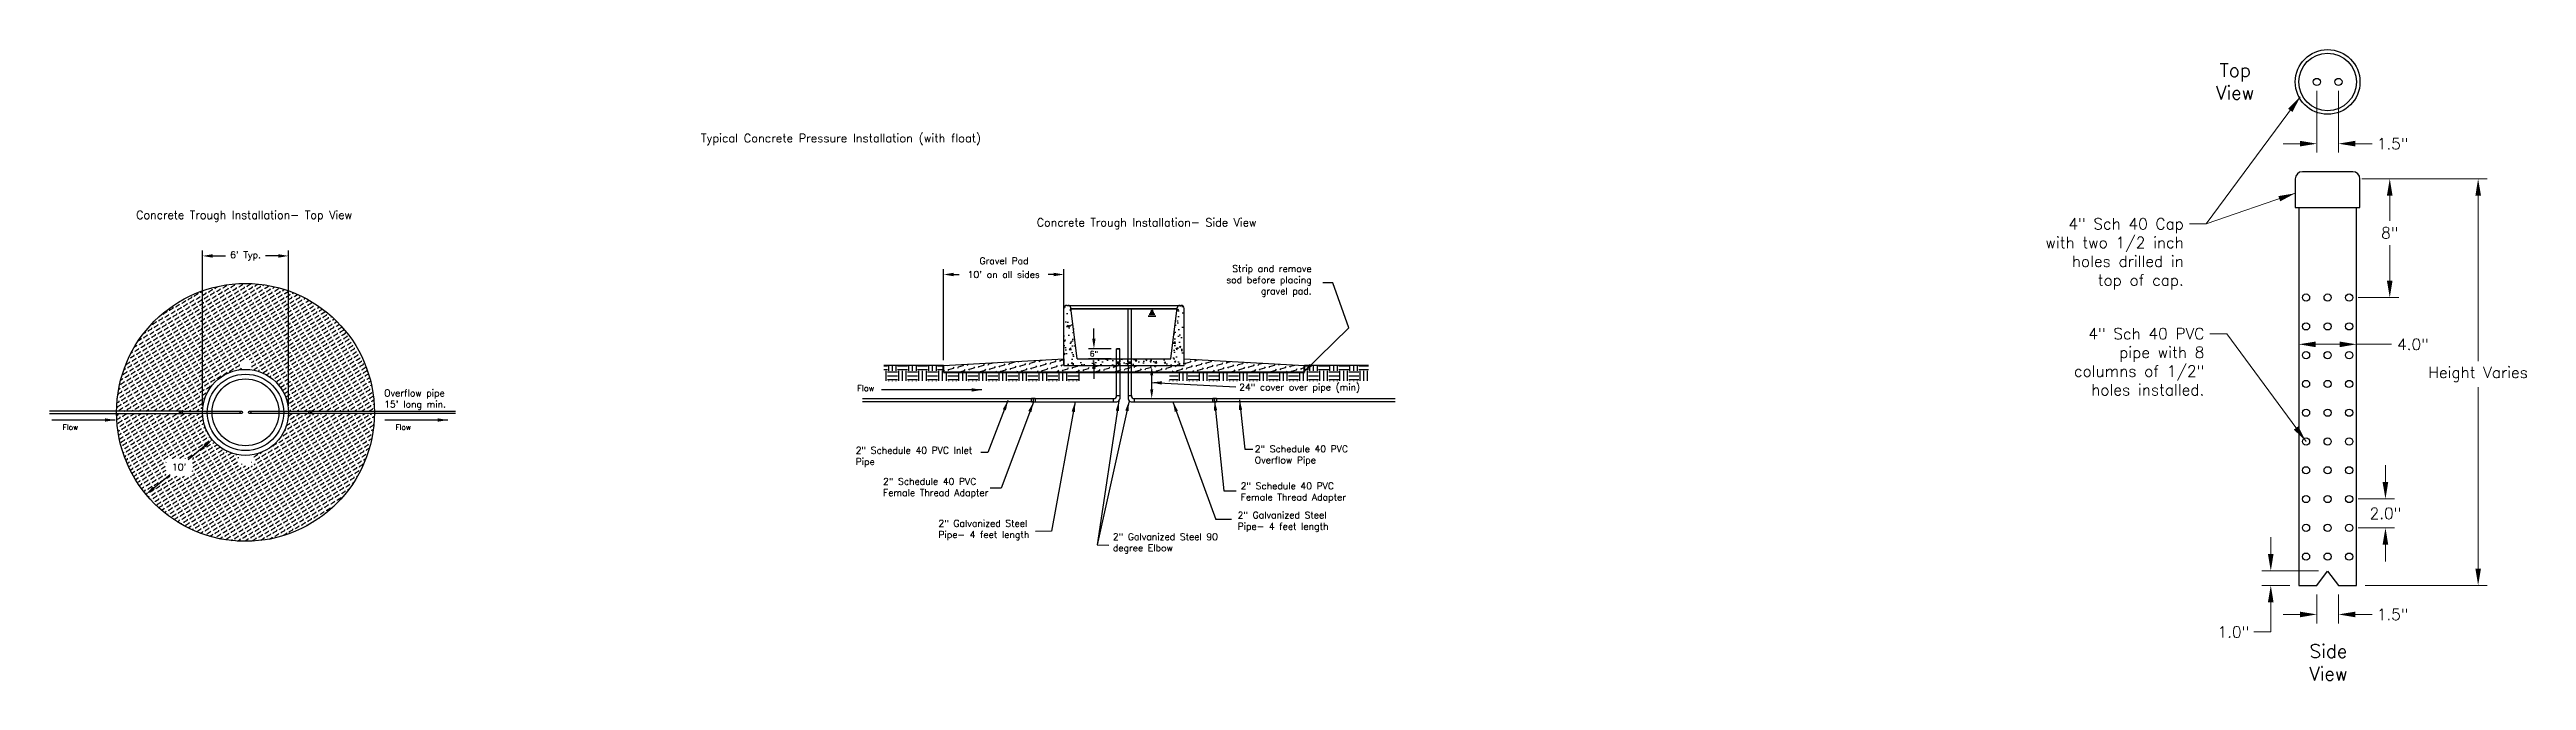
# Model space of a CAD drawing. Header units: inches. Extents: x -3 to 169, y -3 to 41.
import ezdxf

# ---------------------------------------------------------------- set-up
doc = ezdxf.new("R2010")
doc.units = ezdxf.units.IN
doc.header["$MEASUREMENT"] = 0
for name, color, linetype, lineweight in [('2.Text.User', 7, 'Continuous', 18), ('Geotextile', 114, 'Continuous', 50), ('Waterline', 5, 'Continuous', 35)]:
    doc.layers.add(name, color=color, linetype=linetype, lineweight=lineweight)
for name, color, linetype in [('Gravel', 65, 'Continuous'), ('Gravel Hatch', 254, 'Continuous'), ('Ground', 252, 'Continuous'), ('Overflow Screen', 7, 'Continuous'), ('Pipe_Galv', 175, 'Continuous'), ('Pipe_Plastic', 7, 'Continuous'), ('Trough', 7, 'Continuous')]:
    doc.layers.add(name, color=color, linetype=linetype)
doc.styles.add('006xB.Note A', font='romans.shx', dxfattribs={"height": 0.378})
doc.styles.add('006xB.Note B', font='romans.shx', dxfattribs={"height": 0.468})
doc.styles.add('006xB.Subtitle', font='romans.shx', dxfattribs={"height": 0.564})
doc.styles.add('010xB.Note B', font='romans.shx', dxfattribs={"height": 0.78})
doc.styles.add('010xSubtitle', font='romans.shx', dxfattribs={"height": 0.94})
doc.styles.add('Notes B', font='romans.shx', dxfattribs={"height": 0.078})
doc.dimstyles.new('006xB.Dim A', dxfattribs={"dimtxt": 0.378, "dimasz": 0.702, "dimexe": 0.375, "dimexo": 0.375, "dimgap": 0.234, "dimtad": 0, "dimtih": 1, "dimtoh": 1, "dimdec": 4, "dimzin": 0, "dimdsep": 46, "dimtxsty": '006xB.Note A', "dimcen": 0.702, "dimadec": 0, "dimazin": 0, "dimtfac": 1, "dimtdec": 4, "dimtofl": 0, "dimtmove": 0, "dimatfit": 3, "dimfxl": 0, "dimtolj": 1, "dimtzin": 0, "dimarcsym": 0})
doc.dimstyles.new('006xB.Dim B', dxfattribs={"dimtxt": 0.468, "dimasz": 0.702, "dimexe": 0.375, "dimexo": 0.375, "dimgap": 0.234, "dimtad": 0, "dimtih": 1, "dimtoh": 1, "dimdec": 4, "dimzin": 0, "dimdsep": 46, "dimtxsty": '006xB.Note B', "dimcen": 0.702, "dimadec": 0, "dimazin": 0, "dimtfac": 1, "dimtdec": 4, "dimtofl": 0, "dimtmove": 0, "dimatfit": 3, "dimfxl": 0, "dimtolj": 1, "dimtzin": 0, "dimarcsym": 0})
doc.dimstyles.new('010xB.Dim B', dxfattribs={"dimtxt": 0.78, "dimasz": 1.17, "dimexe": 0.625, "dimexo": 0.625, "dimgap": 0.39, "dimtad": 0, "dimtih": 1, "dimtoh": 1, "dimdec": 1, "dimzin": 0, "dimdsep": 46, "dimtxsty": '010xB.Note B', "dimcen": 1.17, "dimclrd": 256, "dimclre": 256, "dimclrt": 256, "dimadec": 0, "dimazin": 0, "dimtfac": 1, "dimtdec": 1, "dimtofl": 0, "dimtmove": 0, "dimatfit": 3, "dimfxl": 0, "dimtolj": 1, "dimtzin": 0, "dimlwd": -1, "dimlwe": -1, "dimarcsym": 0})

# ---------------------------------------------------------------- blocks, each defined once
blk = doc.blocks.new('*D5')
at = {"layer": 'Defpoints', "color": 0}
for p in [(58.88, 25.62), (58.88, 19.28), (67.24, 19.76)]:
    blk.add_point(p, dxfattribs=at)
at = {"layer": 'Pipe_Plastic', "color": 0, "lineweight": -2}
for p, q in [((58.88, 19.66), (58.88, 25.99)), ((67.24, 20.14), (67.24, 25.99)), ((59.58, 25.62), (59.97, 25.62)), ((66.54, 25.62), (66.14, 25.62))]:
    blk.add_line(p, q, dxfattribs=at)
at = {"layer": 'Pipe_Plastic', "color": 0}
for points in [[(59.58, 25.74), (59.58, 25.5), (58.88, 25.62)], [(66.54, 25.74), (66.54, 25.5), (67.24, 25.62)]]:
    blk.add_solid(points, dxfattribs=at)
at = {"layer": 'Pipe_Plastic', "color": 0, "insert": (63.06, 25.62), "char_height": 0.468, "attachment_point": 5, "style": '006xB.Note B'}
blk.add_mtext("\\A1;10' on all sides", dxfattribs=at)
blk = doc.blocks.new('*D7')
at = {"layer": '2.Text.User', "color": 0, "lineweight": -2}
for p, q in [((7.37, 16.49), (7.37, 27.29)), ((8.07, 26.91), (8.96, 26.91)), ((12.64, 26.91), (11.75, 26.91)), ((13.34, 16.49), (13.34, 27.29))]:
    blk.add_line(p, q, dxfattribs=at)
at = {"layer": '2.Text.User', "color": 0}
for points in [[(8.07, 27.03), (8.07, 26.79), (7.37, 26.91)], [(12.64, 27.03), (12.64, 26.79), (13.34, 26.91)]]:
    blk.add_solid(points, dxfattribs=at)
at = {"layer": 'Defpoints', "color": 0}
for p in [(7.37, 26.91), (7.37, 16.12), (13.34, 16.12)]:
    blk.add_point(p, dxfattribs=at)
at = {"layer": '2.Text.User', "color": 0, "insert": (10.36, 26.91), "char_height": 0.468, "attachment_point": 5, "style": '006xB.Note B'}
blk.add_mtext("\\A1;6' Typ.", dxfattribs=at)
blk = doc.blocks.new('*D8')
at = {"layer": '2.Text.User', "color": 0, "lineweight": -2}
for p, q in [((69.33, 21.16), (69.33, 21.86)), ((70.53, 20.46), (68.95, 20.46)), ((70.53, 19.76), (68.95, 19.76)), ((69.33, 19.06), (69.33, 18.36))]:
    blk.add_line(p, q, dxfattribs=at)
at = {"layer": '2.Text.User', "color": 0}
for points in [[(69.21, 21.16), (69.44, 21.16), (69.33, 20.46)], [(69.21, 19.06), (69.44, 19.06), (69.33, 19.76)]]:
    blk.add_solid(points, dxfattribs=at)
at = {"layer": 'Defpoints', "color": 0}
for p in [(69.33, 20.46), (70.9, 20.46), (70.9, 19.76)]:
    blk.add_point(p, dxfattribs=at)
at = {"layer": '2.Text.User', "color": 0, "insert": (69.33, 20.11), "char_height": 0.378, "attachment_point": 5, "style": '006xB.Note A'}
blk.add_mtext('\\A1;6"', dxfattribs=at)
blk = doc.blocks.new('*D9')
at = {"layer": '2.Text.User'}
for p, q in [((154.25, 20.77), (155.91, 20.77)), ((157.08, 20.77), (159.53, 20.77))]:
    blk.add_line(p, q, dxfattribs=at)
for points in [[(154.25, 20.96), (154.25, 20.57), (153.08, 20.77)], [(155.91, 20.96), (155.91, 20.57), (157.08, 20.77)]]:
    blk.add_solid(points, dxfattribs=at)
at = {"layer": 'Defpoints', "color": 0}
for p in [(153.08, 20.77), (157.08, 20.77), (157.08, 20.77)]:
    blk.add_point(p, dxfattribs=at)
at = {"layer": '2.Text.User', "insert": (161.01, 20.77), "char_height": 0.78, "attachment_point": 5, "style": '010xB.Note B'}
blk.add_mtext('\\A1;4.0"', dxfattribs=at)
blk = doc.blocks.new('*D10')
at = {"layer": '2.Text.User'}
for p, q in [((151.13, 6.19), (151.13, 7.36)), ((154.45, 5.02), (150.5, 5.02)), ((152.45, 4.02), (150.5, 4.02)), ((151.13, 2.85), (151.13, 0.78)), ((151.13, 0.78), (149.96, 0.78))]:
    blk.add_line(p, q, dxfattribs=at)
for points in [[(150.93, 6.19), (151.32, 6.19), (151.13, 5.02)], [(150.93, 2.85), (151.32, 2.85), (151.13, 4.02)]]:
    blk.add_solid(points, dxfattribs=at)
at = {"layer": 'Defpoints', "color": 0}
for p in [(151.13, 4.02), (153.08, 4.02), (155.08, 5.02)]:
    blk.add_point(p, dxfattribs=at)
at = {"layer": '2.Text.User', "insert": (148.53, 0.78), "char_height": 0.78, "attachment_point": 5, "style": '010xB.Note B'}
blk.add_mtext('\\A1;1.0"', dxfattribs=at)
blk = doc.blocks.new('*D11')
at = {"layer": '2.Text.User'}
for p, q in [((154.33, 38.38), (154.33, 34.09)), ((155.83, 38.38), (155.83, 34.09)), ((153.16, 34.71), (151.99, 34.71)), ((157, 34.71), (158.17, 34.71))]:
    blk.add_line(p, q, dxfattribs=at)
for points in [[(153.16, 34.91), (153.16, 34.52), (154.33, 34.71)], [(157, 34.91), (157, 34.52), (155.83, 34.71)]]:
    blk.add_solid(points, dxfattribs=at)
at = {"layer": 'Defpoints', "color": 0}
for p in [(154.33, 39), (155.83, 39), (155.83, 34.71)]:
    blk.add_point(p, dxfattribs=at)
at = {"layer": '2.Text.User', "insert": (159.6, 34.71), "char_height": 0.78, "attachment_point": 5, "style": '010xB.Note B'}
blk.add_mtext('\\A1;1.5"', dxfattribs=at)
blk = doc.blocks.new('*D12')
at = {"layer": '2.Text.User'}
for p, q in [((157.45, 32.27), (160.02, 32.27)), ((159.4, 31.1), (159.4, 29.36)), ((159.4, 25.19), (159.4, 27.65)), ((157.2, 24.02), (160.02, 24.02))]:
    blk.add_line(p, q, dxfattribs=at)
for points in [[(159.2, 31.1), (159.59, 31.1), (159.4, 32.27)], [(159.2, 25.19), (159.59, 25.19), (159.4, 24.02)]]:
    blk.add_solid(points, dxfattribs=at)
at = {"layer": 'Defpoints', "color": 0}
for p in [(156.83, 32.27), (156.58, 24.02), (159.4, 24.02)]:
    blk.add_point(p, dxfattribs=at)
at = {"layer": '2.Text.User', "insert": (159.4, 28.51), "char_height": 0.78, "attachment_point": 5, "style": '010xB.Note B'}
blk.add_mtext('\\A1;8"', dxfattribs=at)
blk = doc.blocks.new('*D13')
at = {"layer": '2.Text.User'}
for p, q in [((157.45, 32.27), (166.17, 32.27)), ((165.54, 31.1), (165.54, 19.6)), ((165.54, 5.19), (165.54, 17.78)), ((157.7, 4.02), (166.17, 4.02))]:
    blk.add_line(p, q, dxfattribs=at)
for points in [[(165.35, 31.1), (165.74, 31.1), (165.54, 32.27)], [(165.35, 5.19), (165.74, 5.19), (165.54, 4.02)]]:
    blk.add_solid(points, dxfattribs=at)
at = {"layer": 'Defpoints', "color": 0}
for p in [(156.83, 32.27), (157.08, 4.02), (165.54, 4.02)]:
    blk.add_point(p, dxfattribs=at)
at = {"layer": '2.Text.User', "insert": (165.54, 18.69), "char_height": 0.78, "attachment_point": 5, "style": '010xB.Note B'}
blk.add_mtext('\\A1;Height Varies', dxfattribs=at)
blk = doc.blocks.new('*D14')
at = {"layer": '2.Text.User'}
for p, q in [((153.16, 2), (151.99, 2)), ((154.33, 3.39), (154.33, 1.37)), ((155.83, 3.39), (155.83, 1.37)), ((157, 2), (158.17, 2))]:
    blk.add_line(p, q, dxfattribs=at)
for points in [[(153.16, 2.19), (153.16, 1.8), (154.33, 2)], [(157, 2.19), (157, 1.8), (155.83, 2)]]:
    blk.add_solid(points, dxfattribs=at)
at = {"layer": 'Defpoints', "color": 0}
for p in [(154.33, 4.02), (155.83, 4.02), (155.83, 2)]:
    blk.add_point(p, dxfattribs=at)
at = {"layer": '2.Text.User', "insert": (159.6, 2), "char_height": 0.78, "attachment_point": 5, "style": '010xB.Note B'}
blk.add_mtext('\\A1;1.5"', dxfattribs=at)
blk = doc.blocks.new('*D15')
at = {"layer": '2.Text.User'}
for p, q in [((159.1, 11.19), (159.1, 12.36)), ((157.2, 10.02), (159.72, 10.02)), ((157.2, 8.02), (159.72, 8.02)), ((159.1, 6.85), (159.1, 5.68))]:
    blk.add_line(p, q, dxfattribs=at)
for points in [[(158.9, 11.19), (159.29, 11.19), (159.1, 10.02)], [(158.9, 6.85), (159.29, 6.85), (159.1, 8.02)]]:
    blk.add_solid(points, dxfattribs=at)
at = {"layer": 'Defpoints', "color": 0}
for p in [(156.58, 10.02), (156.58, 8.02), (159.1, 8.02)]:
    blk.add_point(p, dxfattribs=at)
at = {"layer": '2.Text.User', "insert": (159.1, 9.02), "char_height": 0.78, "attachment_point": 5, "style": '010xB.Note B'}
blk.add_mtext('\\A1;2.0"', dxfattribs=at)
blk = doc.blocks.new('*D16')
at = {"layer": '2.Text.User', "color": 0, "lineweight": -2}
for p, q in [((7.51, 13.69), (6.37, 12.75)), ((3.98, 10.79), (5.12, 11.73))]:
    blk.add_line(p, q, dxfattribs=at)
at = {"layer": '2.Text.User', "color": 0}
for points in [[(7.43, 13.78), (7.58, 13.6), (8.05, 14.14)], [(3.91, 10.88), (4.06, 10.7), (3.44, 10.34)]]:
    blk.add_solid(points, dxfattribs=at)
at = {"layer": 'Defpoints', "color": 0}
for p in [(8.05, 14.14), (3.44, 10.34), (3.44, 10.34)]:
    blk.add_point(p, dxfattribs=at)
at = {"layer": '2.Text.User', "color": 0, "insert": (5.75, 12.24), "char_height": 0.468, "attachment_point": 5, "style": '006xB.Note B'}
blk.add_mtext("\\A1;10'", dxfattribs=at)

msp = doc.modelspace()

# ---------------------------------------------------------------- hatches: boundary and pattern name
at = {"layer": 'Gravel Hatch'}
h = msp.add_hatch(dxfattribs=at)
h.set_pattern_fill('FLEX', color=256, angle=30, style=0)
h.paths.add_polyline_path([(10.79337, 19.40134, -0.414213562), (10.41748, 19.02545, -0.4004372), (13.34164, 16.11901), (14.7657, 16.11901), (14.7657, 16.13691), (14.94468, 16.13691), (14.94468, 16.11901), (19.3158, 16.11901, 0.991150268), (1.39615, 16.11901), (5.76727, 16.11901), (5.76727, 16.13691), (5.94625, 16.13691), (5.94625, 16.11901), (7.37031, 16.11901, -0.411088887), (10.40373, 19.02571, -0.403538682), (10.04159, 19.40134, -1)])
h = msp.add_hatch(dxfattribs=at)
h.set_pattern_fill('FLEX', color=256, scale=1.393805, angle=15, style=0)
h.set_pattern_definition([(15, (7.65164, -14.64585), (-0.0901858, 0.3365782), [0.3484514, -0.3484514]), (60, (7.98822, -14.55566), (-0.09018585, 0.3365782), [0.0871128, -0.318559, 0.0871128, -0.4927846])])
h.paths.add_polyline_path([(58.875, 19.28985), (67.23783, 19.76024), (67.23783, 19.29564), (75.60067, 19.29564), (75.60067, 19.76024), (83.9635, 19.28985), (83.9635, 18.83103), (58.875, 18.83103)])
h = msp.add_hatch(dxfattribs=at)
h.set_pattern_fill('FLEX', color=256, angle=30, style=0)
h.paths.add_polyline_path([(19.3158, 15.95972), (14.94468, 15.95972), (14.94468, 15.94181), (14.7657, 15.94181), (14.7657, 15.95972), (13.34164, 15.95972, -0.348892815), (10.95337, 13.11299), (10.95337, 12.31723), (10.79337, 12.31723), (10.79337, 12.69311, -1), (10.04159, 12.69311), (10.04159, 12.31723), (9.88159, 12.31723), (9.88159, 13.09055, -0.182507563), (8.05097, 14.14003), (6.46106, 12.82994), (6.66846, 12.82994), (6.66846, 11.60861), (4.97886, 11.60861), (3.44095, 10.34136, 0.700221046)])
h.paths.add_polyline_path([(8.05097, 14.14003, -0.167165668), (7.37031, 15.95972), (5.94625, 15.95972), (5.94625, 15.94181), (5.76727, 15.94181), (1.39633, 15.94181, 0.171224199), (3.44095, 10.34136), (4.97886, 11.60861), (4.834, 11.60861), (4.834, 12.82994), (6.46106, 12.82994)])
at = {"layer": 'Ground'}
h = msp.add_hatch(dxfattribs=at)
h.set_pattern_fill('EARTH', color=256, scale=2.787611, style=0)
h.set_pattern_definition([(0, (48.7091, 5.08195), (0.696903, 0.696903), [0.696903, -0.696903]), (0, (48.7091, 5.3433), (0.696903, 0.696903), [0.696903, -0.696903]), (0, (48.7091, 5.6046), (0.696903, 0.696903), [0.696903, -0.696903]), (90, (48.7962, 5.69174), (-0.696903, 0.696903), [0.696903, -0.696903]), (90, (49.0576, 5.69174), (-0.696903, 0.696903), [0.696903, -0.696903]), (90, (49.3189, 5.69174), (-0.696903, 0.696903), [0.696903, -0.696903])])
h.paths.add_polyline_path([(58.875, 19.28985), (58.875, 18.83103), (68.56635, 18.83103), (68.56635, 18.20304), (54.7241, 18.20304), (54.7241, 19.28985)])
h.paths.add_polyline_path([(74.57242, 18.83103), (83.9635, 18.83103), (83.9635, 19.28985), (88.41466, 19.28985), (88.41466, 18.20304), (74.57242, 18.20304)])
at = {"layer": 'Trough'}
h = msp.add_hatch(dxfattribs=at)
h.set_pattern_fill('AR-CONC', color=256, scale=0.139381, style=0)
h.set_pattern_definition([(50, (58.4868, -1.8522), (0.999721, -0.087464), [0.104535, -1.14989]), (355, (58.4868, -1.8522), (-0.193392, 1.04841), [0.083628, -0.91991]), (100.4514, (58.5701, -1.8595), (0.80633, 0.960945), [0.08884, -0.977256]), (46.184, (58.4868, -1.5734), (1.487526, -0.2307), [0.1568, -1.724834]), (96.6356, (58.6108, -1.5927), (1.30274, 1.35773), [0.13326, -1.46588]), (351.184, (58.4868, -1.5734), (1.30274, 1.35773), [0.12544, -1.37987]), (21, (58.6262, -1.6431), (0.831972, -0.561172), [0.104535, -1.14989]), (326, (58.6262, -1.6431), (0.339134, 1.010718), [0.083628, -0.91991]), (71.4514, (58.6955, -1.6899), (1.171107, 0.449545), [0.08884, -0.977256]), (37.5, (58.4868, -1.8522), (0.0169485, 0.4639893), [0, -0.908761, 0, -0.93385, 0, -0.923396]), (7.5, (58.4868, -1.8522), (0.366668, 0.549733), [0, -0.532434, 0, -0.887854, 0, -0.351936]), (327.5, (58.176, -1.8522), (0.7440446, -0.031437), [0, -0.348451, 0, -1.087168, 0, -1.442589]), (317.5, (58.0366, -1.8522), (0.812848, 0.139527), [0, -0.452987, 0, -0.721991, 0, -1.024447])])
edge = h.paths.add_edge_path()
edge.add_line((67.23783, 19.29564), (75.60067, 19.29564))
edge.add_line((75.60067, 19.29564), (75.60067, 23.26798))
edge.add_arc((75.3916, 23.26798), 0.20907, 0, 90)
edge.add_line((75.3916, 23.47705), (75.32063, 23.47705))
edge.add_arc((75.32063, 23.26798), 0.20907, 90, 172.8749125)
edge.add_line((75.11318, 23.29391), (74.67146, 19.76024))
edge.add_line((74.67146, 19.76024), (68.16704, 19.76024))
edge.add_line((68.16704, 19.76024), (67.72532, 23.29391))
edge.add_arc((67.51787, 23.26798), 0.20907, 7.1250875, 90)
edge.add_line((67.51787, 23.47705), (67.44691, 23.47705))
edge.add_arc((67.44691, 23.26798), 0.20907, 90, 180)
edge.add_line((67.23783, 23.26798), (67.23783, 19.29564))

# ---------------------------------------------------------------- linework, layer by layer
msp.add_line((13.34117, 25.01823), (13.34117, 26.40949))
at = {"layer": 'Geotextile'}
for p, q in [((58.875, 18.83103), (58.875, 19.28985)), ((83.9635, 18.83103), (83.9635, 19.28985)), ((58.875, 18.83103), (83.9635, 18.83103))]:
    msp.add_line(p, q, dxfattribs=at)
msp.add_solid([(10.35598, 16.03936), (10.35598, 16.03936), (10.35598, 16.03936)], dxfattribs=at)
at = {"layer": 'Gravel'}
for p, q in [((58.875, 19.28985), (67.23783, 19.76024)), ((58.875, 19.28985), (58.875, 18.83103)), ((67.23783, 19.76024), (67.23783, 19.29564)), ((67.23783, 19.29564), (75.60067, 19.29564)), ((75.60067, 19.76024), (83.9635, 19.28985)), ((75.60067, 19.29564), (75.60067, 19.76024)), ((83.9635, 18.83103), (83.9635, 19.28985)), ((58.875, 18.83103), (83.9635, 18.83103))]:
    msp.add_line(p, q, dxfattribs=at)
at = {"layer": 'Gravel', "linetype": 'Continuous', "ltscale": 0.5}
msp.add_circle((10.35598, 16.03936), 8.96018, dxfattribs=at)
at = {"layer": 'Ground'}
for p, q in [((58.875, 19.28985), (54.7241, 19.28985)), ((88.41466, 19.28985), (83.9635, 19.28985))]:
    msp.add_line(p, q, dxfattribs=at)
at = {"layer": 'Overflow Screen'}
for p, q in [((152.82891, 30.2656), (157.32891, 30.2656)), ((154.32891, 4.0156), (155.07891, 5.0156)), ((155.07891, 5.0156), (155.82891, 4.0156))]:
    msp.add_line(p, q, dxfattribs=at)
msp.add_lwpolyline([(157.32891, 30.2656), (157.32891, 32.2656, 0.414213562), (156.82891, 32.7656), (153.32891, 32.7656, 0.414213562), (152.82891, 32.2656), (152.82891, 30.2656)], format="xyb", dxfattribs=at)
for points in [[(153.07891, 30.2656), (153.07891, 4.0156), (154.32891, 4.0156)], [(155.82891, 4.0156), (157.07891, 4.0156), (157.07891, 30.2656)]]:
    msp.add_lwpolyline(points, dxfattribs=at)
for centre, radius in [((155.07891, 39.00127), 2.25), ((155.07891, 39.00127), 2), ((154.32891, 39.00127), 0.25), ((155.82891, 39.00127), 0.25), ((153.57891, 24.0156), 0.25), ((155.07891, 24.0156), 0.25), ((156.57891, 24.0156), 0.25), ((153.57891, 22.0156), 0.25), ((155.07891, 22.0156), 0.25), ((156.57891, 22.0156), 0.25), ((153.57891, 20.0156), 0.25), ((155.07891, 20.0156), 0.25), ((156.57891, 20.0156), 0.25), ((153.57891, 18.0156), 0.25), ((155.07891, 18.0156), 0.25), ((156.57891, 18.0156), 0.25), ((153.57891, 16.0156), 0.25), ((155.07891, 16.0156), 0.25), ((156.57891, 16.0156), 0.25), ((153.57891, 14.0156), 0.25), ((155.07891, 14.0156), 0.25), ((156.57891, 14.0156), 0.25), ((153.57891, 12.0156), 0.25), ((155.07891, 12.0156), 0.25), ((156.57891, 12.0156), 0.25), ((153.57891, 10.0156), 0.25), ((155.07891, 10.0156), 0.25), ((156.57891, 10.0156), 0.25), ((153.57891, 8.0156), 0.25), ((155.07891, 8.0156), 0.25), ((156.57891, 8.0156), 0.25), ((153.57891, 6.0156), 0.25), ((155.07891, 6.0156), 0.25), ((156.57891, 6.0156), 0.25)]:
    msp.add_circle(centre, radius, dxfattribs=at)
at = {"layer": 'Pipe_Galv'}
for p, q in [((71.71085, 19.29565), (71.71085, 23.24471)), ((71.71085, 23.24471), (71.93386, 23.24471)), ((71.93386, 19.29565), (71.93386, 23.24471)), ((70.8907, 19.55608), (70.8907, 19.76025)), ((70.8907, 19.55608), (71.14159, 19.55608)), ((70.8907, 19.4631), (71.14159, 19.4631)), ((70.8907, 19.29571), (70.8907, 19.4631)), ((70.90464, 20.45715), (71.12765, 20.45715)), ((70.90464, 19.76025), (70.90464, 20.45715)), ((71.12765, 20.45715), (70.90464, 20.45715)), ((70.90464, 20.45715), (71.12765, 20.45715)), ((70.90464, 19.76025), (71.12765, 19.76025)), ((70.90464, 19.29571), (70.90464, 19.76025)), ((70.90464, 17.205), (70.90464, 19.29571)), ((71.12765, 19.76025), (71.12765, 20.45715)), ((71.12765, 19.29571), (71.12765, 19.76025)), ((71.12765, 19.29571), (71.12765, 16.98199)), ((71.14159, 19.55608), (71.14159, 19.76025)), ((71.14159, 19.29571), (71.14159, 19.4631)), ((71.69691, 19.55602), (71.69691, 19.7602)), ((71.69691, 19.55602), (71.9478, 19.55602)), ((71.69691, 19.46304), (71.9478, 19.46304)), ((71.69691, 19.29565), (71.69691, 19.46304)), ((71.71085, 19.29565), (71.71085, 16.98193)), ((71.93386, 17.20494), (71.93386, 19.29565)), ((71.9478, 19.55602), (71.9478, 19.7602)), ((71.9478, 19.29565), (71.9478, 19.46304)), ((5.85676, 16.11901), (10.07325, 16.11901)), ((5.85676, 15.95972), (5.85676, 16.11901)), ((10.07325, 15.95972), (5.85676, 15.95972)), ((10.63834, 16.11901), (14.85519, 16.11901)), ((14.85519, 15.95972), (10.63834, 15.95972)), ((14.85519, 16.11901), (14.85519, 15.95972)), ((65.12035, 16.99593), (70.69557, 16.99593)), ((65.12035, 16.77292), (65.12035, 16.99593)), ((65.12035, 16.77292), (70.91858, 16.77292)), ((70.69557, 16.77292), (70.69557, 16.99593)), ((70.90464, 17.205), (71.12765, 17.205)), ((71.71085, 17.20494), (71.93386, 17.20494)), ((71.91992, 16.77286), (77.71815, 16.77286)), ((72.14293, 16.99587), (77.71815, 16.99587)), ((72.14293, 16.77286), (72.14293, 16.99587)), ((77.71815, 16.77286), (77.71815, 16.99587))]:
    msp.add_line(p, q, dxfattribs=at)
for centre in [(10.06786, 16.03936), (10.64373, 16.03936)]:
    msp.add_circle(centre, 0.07983, dxfattribs=at)
for centre, start, end in [((70.69557, 17.205), 270, 0), ((70.91858, 16.98199), 270, 0), ((71.91992, 16.98193), 180, 270), ((72.14293, 17.20494), 180, 270)]:
    msp.add_arc(centre, 0.20907, start, end, dxfattribs=at)
at = {"layer": 'Pipe_Plastic'}
for p, q in [((73.34562, 17.63304), (73.34562, 18.60691)), ((-3.26342, 16.13524), (5.76681, 16.13524)), ((5.76727, 15.94181), (-3.26296, 15.94181)), ((14.85519, 16.11901), (24.95153, 16.11901)), ((24.95153, 15.95972), (14.85519, 15.95972)), ((53.23854, 16.99593), (65.12035, 16.99593)), ((65.12035, 16.77292), (53.24037, 16.77292)), ((72.85531, 16.99587), (74.30137, 16.99587)), ((77.71815, 16.99587), (90.27329, 16.99587)), ((90.27679, 16.77286), (77.71815, 16.77286)), ((66.37641, 7.77357), (65.26795, 7.7717)), ((78.90187, 8.60075), (77.79341, 8.59889))]:
    msp.add_line(p, q, dxfattribs=at)
for points in [[(5.76727, 16.13691), (5.94625, 16.13691), (5.94625, 15.94181), (5.76727, 15.94181)], [(14.7657, 16.13691), (14.94468, 16.13691), (14.94468, 15.94181), (14.7657, 15.94181)], [(64.99507, 17.021), (65.24563, 17.021), (65.24563, 16.74785), (64.99507, 16.74785)], [(77.59287, 17.02094), (77.84344, 17.02094), (77.84344, 16.74779), (77.59287, 16.74779)]]:
    msp.add_lwpolyline(points, close=True, dxfattribs=at)
for points in [[(73.23943, 18.60691), (73.45182, 18.60691), (73.34562, 19.24408)], [(73.23943, 17.63304), (73.45182, 17.63304), (73.34562, 16.99587)]]:
    msp.add_solid(points, dxfattribs=at)
at = {"layer": 'Trough'}
for p, q in [((67.23783, 19.29564), (67.23783, 23.26798)), ((67.44691, 23.47705), (75.3916, 23.47705)), ((67.44691, 23.47705), (67.51787, 23.47705)), ((68.16704, 19.76024), (67.72532, 23.29391)), ((74.67146, 19.76024), (75.11318, 23.29391)), ((75.32063, 23.47705), (75.3916, 23.47705)), ((75.60067, 19.29564), (75.60067, 23.26798)), ((67.23783, 19.29564), (75.60067, 19.29564)), ((68.16704, 19.76024), (74.67146, 19.76024))]:
    msp.add_line(p, q, dxfattribs=at)
for radius in [2.98673, 2.65487, 2.32301]:
    msp.add_circle((10.35598, 16.03936), radius, dxfattribs=at)
for centre, start, end in [((67.44691, 23.26798), 90, 180), ((67.51787, 23.26798), 7.1250875, 90), ((75.32063, 23.26798), 90, 172.8749125), ((75.3916, 23.26798), 0, 90)]:
    msp.add_arc(centre, 0.20907, start, end, dxfattribs=at)
at = {"layer": 'Waterline'}
for p, q in [((75.10703, 23.24471), (67.73148, 23.24471)), ((73.63377, 22.71812), (73.1028, 22.71812)), ((73.56576, 22.85415), (73.17081, 22.85415)), ((73.50103, 22.9836), (73.23554, 22.9836)), ((73.44342, 23.09882), (73.29315, 23.09882)), ((73.39358, 23.19849), (73.34299, 23.19849))]:
    msp.add_line(p, q, dxfattribs=at)

# ---------------------------------------------------------------- texts
at = {"layer": '2.Text.User'}
for s, insert, char_height, width, attachment_point, style in [('Top View', (148.65243, 39.03425), 0.94, 3.6910928, 5, '010xSubtitle'), ('{\\H1.13x;Concrete Trough Installation- Top View}', (10.26581, 29.663), 0.4991151, 22.8849578, 5, '006xB.Subtitle'), ('Concrete Trough Installation- Side View', (72.99471, 29.14754), 0.564, 22.8849578, 5, '006xB.Subtitle'), ('Strip and remove sod before placing\\Pgravel pad. ', (84.46351, 25.17016), 0.468, 6.6902661, 6, '006xB.Note B'), ("{\\H1.102x;Overflow pipe 15' long min.}", (19.9954, 17.61938), 0.4247788, 5.8707631, 1, '006xB.Note B'), ('Flow', (52.87682, 17.92719), 0.414159, 1.784071, 1, 'Notes B'), ('Flow', (-2.35622, 15.20161), 0.378, 1.2743364, 1, '006xB.Note A'), ('Flow', (20.7768, 15.20161), 0.378, 1.2743364, 1, '006xB.Note A'), ('2" Galvanized Steel Pipe- 4 feet length', (79.31806, 9.1359), 0.468, 8.4743371, 1, '006xB.Note B'), ('2" Galvanized Steel Pipe- 4 feet length', (58.52172, 8.56008), 0.468, 8.4743371, 1, '006xB.Note B'), ('2" Galvanized Steel 90 degree Elbow', (70.64518, 7.63301), 0.468, 10.1097354, 1, '006xB.Note B'), ('Side View', (155.13298, -1.33514), 0.94, 4.8796551, 5, '010xSubtitle')]:
    msp.add_mtext(s, dxfattribs=dict(at, insert=insert, char_height=char_height, width=width, attachment_point=attachment_point, style=style))
at = {"layer": '2.Text.User', "char_height": 0.78, "attachment_point": 3, "style": '010xB.Note B'}
for s, insert in [('4" Sch 40 Cap \\Pwith two 1/2 inch \\Pholes drilled in \\Ptop of cap.', (145.08672, 29.52829)), ('4" Sch 40 PVC \\Ppipe with 8 \\Pcolumns of 1/2" \\Pholes installed.', (146.50585, 21.89819))]:
    msp.add_mtext(s, dxfattribs=dict(at, insert=insert))
at = {"layer": 'Pipe_Plastic'}
for s, insert, char_height, width, attachment_point, style in [('{\\H1.026x;Typical Concrete Pressure Installation (with float)}', (51.74883, 35.38493), 0.564, 38.7243193, 2, '006xB.Subtitle'), ('Gravel Pad', (63.0806, 26.56988), 0.468, 6.0293988, 5, '006xB.Note B'), ('2" Schedule 40 PVC Inlet Pipe', (52.77311, 13.6349), 0.468, 9.040201, 1, '006xB.Note B'), ('2" Schedule 40 PVC Overflow Pipe', (80.5081, 13.73693), 0.468, 9.2162101, 1, '006xB.Note B'), ('2" Schedule 40 PVC Female Thread Adapter', (54.67352, 11.47459), 0.468, 8.1769919, 1, '006xB.Note B'), ('2" Schedule 40 PVC Female Thread Adapter', (79.53104, 11.16286), 0.468, 9.078545, 1, '006xB.Note B')]:
    msp.add_mtext(s, dxfattribs=dict(at, insert=insert, char_height=char_height, width=width, attachment_point=attachment_point, style=style))
at = {"layer": 'Pipe_Plastic', "insert": (79.42547, 18.02548), "char_height": 0.468, "attachment_point": 1, "style": '006xB.Note B'}
msp.add_mtext('24" cover over pipe (min)', dxfattribs=at)

# ---------------------------------------------------------------- dimensions: what is measured, and where the dimension line sits
at = {"layer": '2.Text.User'}
dim = msp.add_linear_dim(base=(155.82891, 34.71251), p1=(154.32891, 39.00127), p2=(155.82891, 39.00127), dimstyle='010xB.Dim B', override={"dimpost": '"'}, dxfattribs=at)
dim.commit()
dim.dimension.update_dxf_attribs({"geometry": '*D11', "text_midpoint": (159.59891, 34.71251)})
for base, p2, text, picture, middle in [((159.39994, 24.0156), (156.57891, 24.0156), '8"', '*D12', (159.39994, 28.50572)), ((165.5401, 4.0156), (157.07891, 4.0156), 'Height Varies', '*D13', (165.5401, 18.69289))]:
    dim = msp.add_linear_dim(base=base, p1=(156.82891, 32.2656), p2=p2, angle=90, text=text, dimstyle='010xB.Dim B', override={"dimpost": '"'}, dxfattribs=at)
    dim.commit()
    dim.dimension.update_dxf_attribs({"geometry": picture, "text_midpoint": middle, "dimtype": 160})
dim = msp.add_linear_dim(base=(7.37031, 26.91105), p1=(13.34164, 16.11901), p2=(7.37031, 16.11901), text="6' Typ.", dimstyle='006xB.Dim B', dxfattribs=at)
dim.commit()
dim.dimension.update_dxf_attribs({"geometry": '*D7', "text_midpoint": (10.35598, 26.91105)})
dim = msp.add_linear_dim(base=(69.32508, 20.45715), p1=(70.90464, 19.76024), p2=(70.90464, 20.45715), angle=90, text='6"', dimstyle='006xB.Dim A', dxfattribs=at)
dim.commit()
dim.dimension.update_dxf_attribs({"geometry": '*D8', "text_midpoint": (69.32508, 20.1087), "dimtype": 160})
for base, p1, p2, picture, middle in [((157.07891, 20.76581), (153.07891, 20.76581), (157.07891, 20.76581), '*D9', (161.0126, 20.76581)), ((155.82891, 1.99825), (154.32891, 4.0156), (155.82891, 4.0156), '*D14', (159.59891, 1.99825))]:
    dim = msp.add_linear_dim(base=base, p1=p1, p2=p2, dimstyle='010xB.Dim B', override={"dimpost": '"'}, dxfattribs=at)
    dim.commit()
    dim.dimension.update_dxf_attribs({"geometry": picture, "text_midpoint": middle, "dimtype": 160})
dim = msp.add_aligned_dim(p1=(8.05097, 14.14003), p2=(3.44095, 10.34136), distance=0, text="10'", dimstyle='006xB.Dim B', dxfattribs=at)
dim.commit()
dim.dimension.update_dxf_attribs({"geometry": '*D16', "text_midpoint": (5.74596, 12.24069)})
dim = msp.add_linear_dim(base=(159.09844, 8.0156), p1=(156.57891, 10.0156), p2=(156.57891, 8.0156), angle=90, dimstyle='010xB.Dim B', override={"dimpost": '"'}, dxfattribs=at)
dim.commit()
dim.dimension.update_dxf_attribs({"geometry": '*D15', "text_midpoint": (159.09844, 9.0156)})
dim = msp.add_linear_dim(base=(151.1297, 4.0156), p1=(155.07891, 5.0156), p2=(153.07891, 4.0156), angle=90, dimstyle='010xB.Dim B', override={"dimpost": '"', "dimtofl": 0}, dxfattribs=at)
dim.commit()
dim.dimension.update_dxf_attribs({"geometry": '*D10', "text_midpoint": (148.5297, 0.7774), "dimtype": 160})
at = {"layer": 'Pipe_Plastic'}
dim = msp.add_linear_dim(base=(58.875, 25.61832), p1=(67.23783, 19.76024), p2=(58.875, 19.28134), text="10' on all sides", dimstyle='006xB.Dim B', dxfattribs=at)
dim.commit()
dim.dimension.update_dxf_attribs({"geometry": '*D5', "text_midpoint": (63.05642, 25.61832)})

# ---------------------------------------------------------------- leaders
at = {"layer": '2.Text.User'}
msp.add_leader([(153.17851, 37.96788), (146.64672, 29.13829), (145.47672, 29.13829)], dimstyle='010xB.Dim B', override={"dimgap": 0.39, "dimtad": 0}, dxfattribs=at)
at = {"layer": '2.Text.User', "annotation_type": 0, "has_hookline": 1, "hookline_direction": 1}
for points, text_width in [([(152.82891, 31.2656), (146.64672, 29.13829), (145.47672, 29.13829)], 10.99429), ([(153.57891, 14.0156), (148.06585, 21.50819), (146.89585, 21.50819)], 10.17714)]:
    msp.add_leader(points, dimstyle='010xB.Dim B', override={"dimgap": 0.39, "dimtad": 0}, dxfattribs=dict(at, text_width=text_width))
at = {"layer": '2.Text.User', "lineweight": 25, "annotation_type": 0, "has_hookline": 1, "hookline_direction": 1, "text_width": 6.66343}
msp.add_leader([(83.90271, 18.83103), (87.05386, 21.92053), (85.93672, 25.0498), (85.23472, 25.0498)], dimstyle='006xB.Dim B', dxfattribs=at)
at = {"layer": '2.Text.User', "lineweight": 25}
for points in [[(61.53883, 17.60026), (57.35741, 17.60026), (54.5698, 17.60026)], [(1.2947, 15.50828), (-1.69203, 15.50828), (-3.0952, 15.50207)], [(24.42772, 15.50828), (21.44099, 15.50828), (20.03782, 15.50207)]]:
    msp.add_leader(points, dimstyle='006xB.Dim B', dxfattribs=at)
at = {"layer": '2.Text.User'}
for points in [[(63.35376, 16.87089), (61.96607, 13.25253), (61.45838, 13.25253)], [(68.01946, 16.77292), (66.37641, 7.77357)], [(71.06642, 16.83415), (69.5581, 6.82547), (70.36645, 6.82278)], [(71.77209, 16.8341), (69.5581, 6.82547), (70.36645, 6.82278)], [(74.81904, 16.77286), (77.79341, 8.59889)], [(77.71099, 16.86373), (78.36723, 10.58686), (79.21337, 10.58686)], [(79.44415, 16.90607), (79.8226, 13.48626), (80.36414, 13.48626)]]:
    msp.add_leader(points, dimstyle='006xB.Dim B', dxfattribs=at)
at = {"layer": 'Pipe_Plastic', "annotation_type": 0, "has_hookline": 1, "hookline_direction": 0, "text_width": 9.58286}
msp.add_leader([(73.34562, 18.11998), (79.19147, 17.8184)], dimstyle='006xB.Dim B', dxfattribs=at)
at = {"layer": 'Pipe_Plastic'}
msp.add_leader([(65.12035, 16.74785), (62.87275, 10.78393), (62.11472, 10.78393)], dimstyle='006xB.Dim B', dxfattribs=at)

doc.saveas('drawing.dxf')
